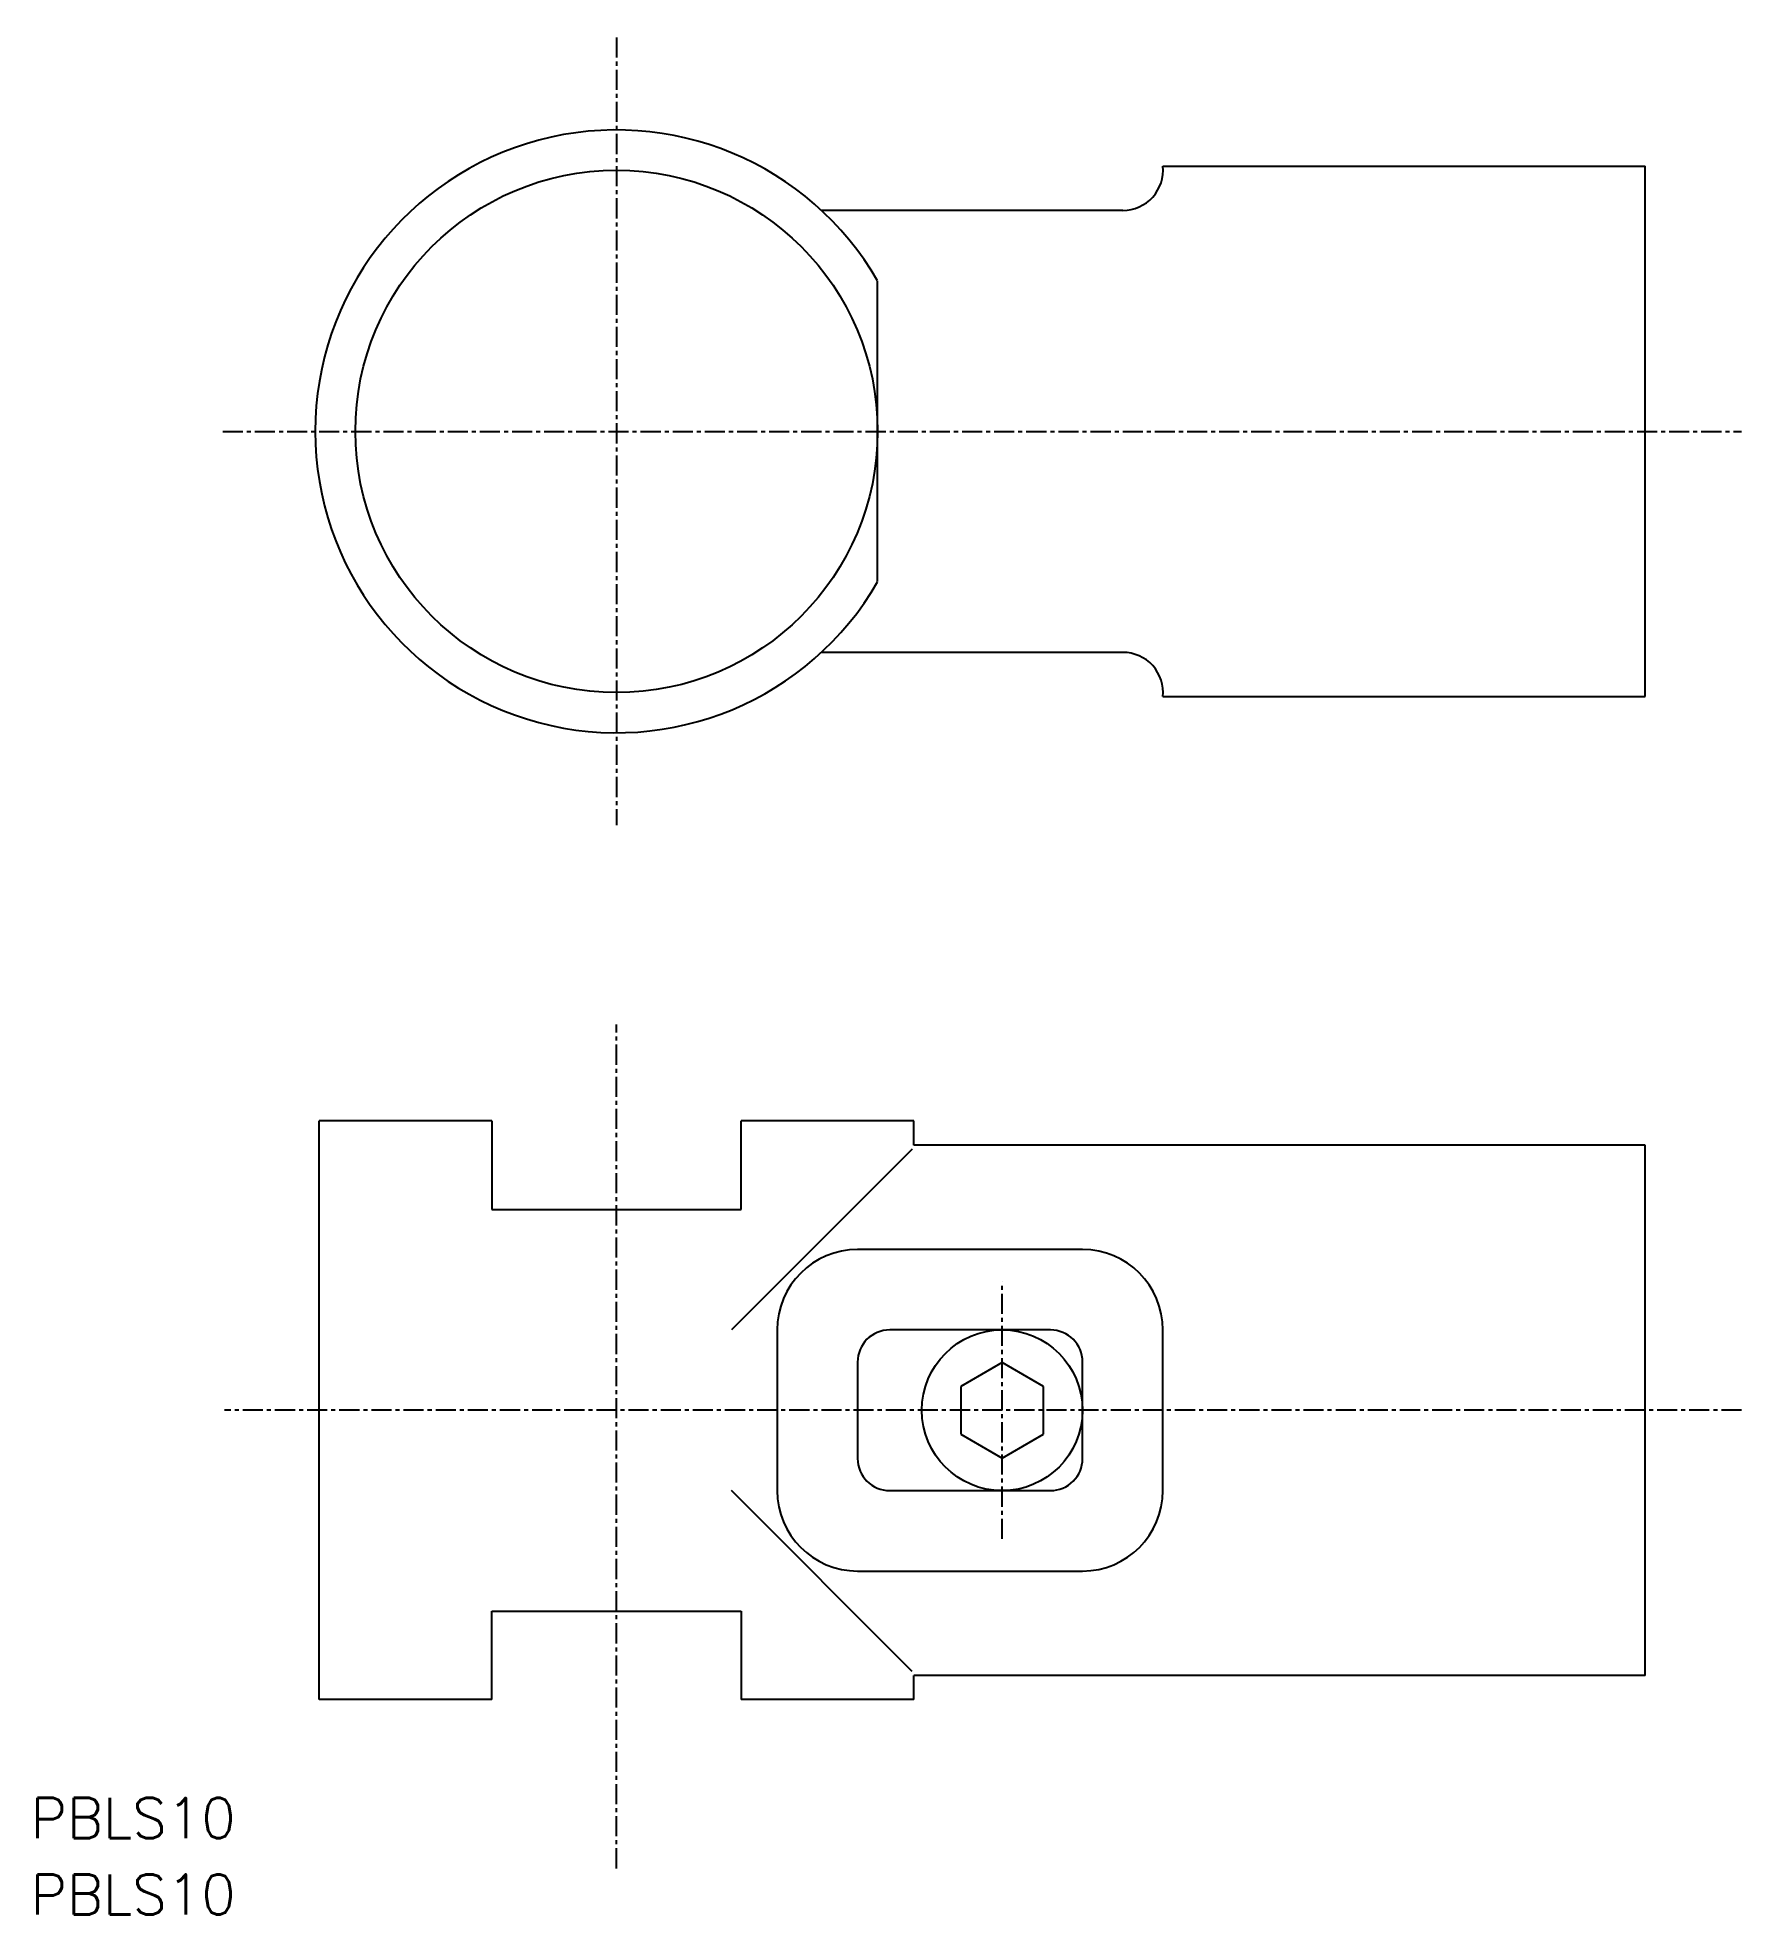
# Model space of a CAD drawing. Extents: x -36 to 70, y -92 to 25.
import ezdxf

# ---------------------------------------------------------------- set-up
doc = ezdxf.new("R2010")
doc.units = 0
doc.linetypes.add('CENTER', pattern=[2, 1.25, -0.25, 0.25, -0.25])
doc.layers.get('0').update_dxf_attribs({"linetype": 'CONTINUOUS'})
doc.layers.add('CENTER', color=1, linetype='CENTER')
doc.styles.get("Standard").update_dxf_attribs({"font": 'txt.shx', "bigfont": 'bigfont.shx'})

msp = doc.modelspace()

# ---------------------------------------------------------------- linework, layer by layer
at = {"color": 7, "linetype": 'CONTINUOUS'}
for p, q in [((34, 16.5), (64, 16.5)), ((64, -16.5), (64, 16.5)), ((31.51, 13.75), (12.75, 13.75)), ((16.25, -9.35), (16.25, 9.35)), ((31.51, -13.75), (12.75, -13.75)), ((34, -16.5), (64, -16.5)), ((-18.5, -78.9), (-18.5, -42.9)), ((-7.75, -42.9), (-18.5, -42.9)), ((-7.75, -42.9), (-7.75, -48.4)), ((18.5, -42.9), (7.75, -42.9)), ((7.75, -48.4), (7.75, -42.9)), ((18.5, -44.4), (18.5, -42.9)), ((18.4, -44.65), (7.15, -55.9)), ((64, -44.4), (18.5, -44.4)), ((64, -77.4), (64, -44.4)), ((-7.75, -48.4), (7.75, -48.4)), ((29, -50.9), (15, -50.9)), ((10, -55.9), (10, -65.9)), ((27, -55.9), (17, -55.9)), ((34, -65.9), (34, -55.9)), ((15, -57.9), (15, -63.9)), ((24, -57.93), (21.43, -59.42)), ((26.57, -59.42), (24, -57.93)), ((29, -63.9), (29, -57.9)), ((21.43, -59.42), (21.43, -62.38)), ((26.57, -62.38), (26.57, -59.42)), ((21.43, -62.38), (24, -63.87)), ((24, -63.87), (26.57, -62.38)), ((18.4, -77.15), (7.15, -65.9)), ((17, -65.9), (27, -65.9)), ((15, -70.9), (29, -70.9)), ((-7.75, -78.9), (-7.75, -73.4)), ((-7.75, -73.4), (7.75, -73.4)), ((7.75, -73.4), (7.75, -78.9)), ((18.5, -78.9), (18.5, -77.4)), ((64, -77.4), (18.5, -77.4)), ((-7.75, -78.9), (-18.5, -78.9)), ((18.5, -78.9), (7.75, -78.9))]:
    msp.add_line(p, q, dxfattribs=at)
for centre, radius in [((0, 0), 16.25), ((24, -60.9), 5)]:
    msp.add_circle(centre, radius, dxfattribs=at)
for centre, radius, start, end in [((0, 0), 18.75, 29.9264, 330.0736), ((31.51, 16.25), 2.5, 270, 5.7392), ((31.51, -16.25), 2.5, 354.2608, 90), ((15, -55.9), 5, 90, 180), ((29, -55.9), 5, 360, 90), ((17, -57.9), 2, 90, 180), ((27, -57.9), 2, 360, 90), ((17, -63.9), 2, 180, 270), ((27, -63.9), 2, 270, 0), ((15, -65.9), 5, 180, 270), ((29, -65.9), 5, 270, 0)]:
    msp.add_arc(centre, radius, start, end, dxfattribs=at)
at = {"layer": 'CENTER', "color": 1, "linetype": 'CENTER'}
for p, q in [((0, 24.5), (0, -24.5)), ((-24.5, 0), (70, 0)), ((0, -89.4), (0, -36.9)), ((24, -68.9), (24, -52.9)), ((70, -60.9), (-24.4, -60.9))]:
    msp.add_line(p, q, dxfattribs=at)

# ---------------------------------------------------------------- texts
at = {"color": 7, "linetype": 'CONTINUOUS'}
for p in [(-36.45, -87.52), (-36.45, -92.27)]:
    msp.add_text('PBLS10', height=2.5, dxfattribs=at).set_placement(p)

doc.saveas('drawing.dxf')
